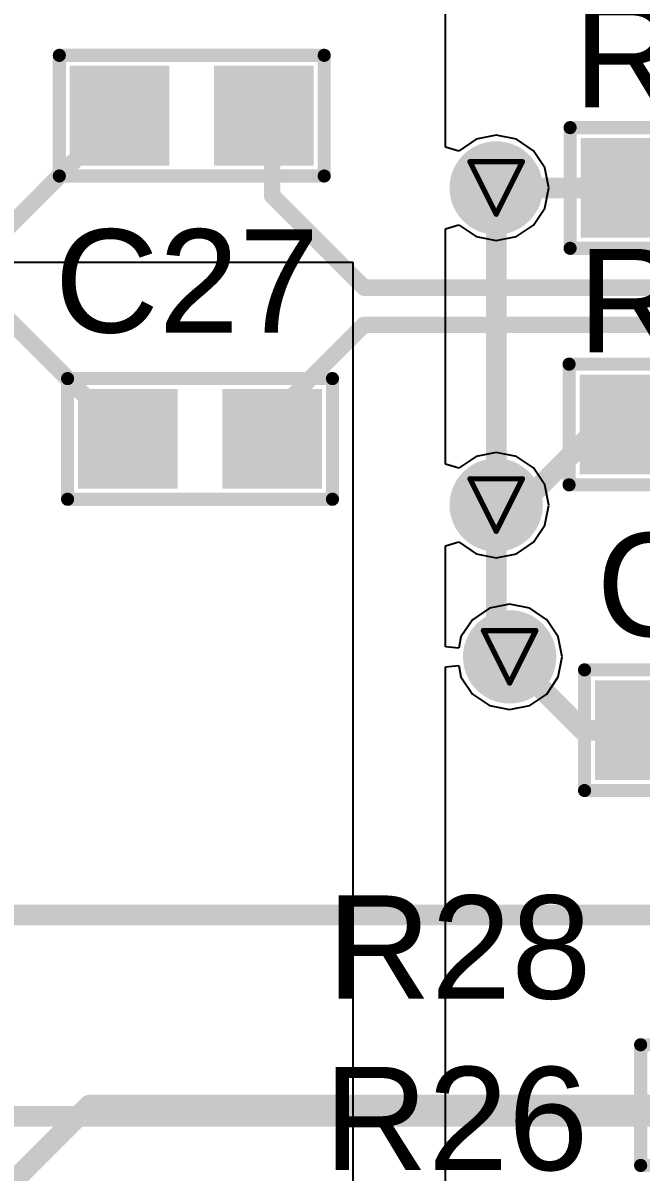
# Model space of a CAD drawing. Header units: inches. Extents: x -3 to 423, y -3 to 110.
# Drawn here: x 26.39 to 32.37, y 4.51 to 15.64 of the extents above; entities that cross this region are included whole.
import ezdxf

# ---------------------------------------------------------------- set-up
doc = ezdxf.new("R2010")
doc.units = ezdxf.units.IN
for name, color, linetype in [('Bottom Layer', 5, 'Continuous'), ('Bottom Solder', 6, 'Continuous'), ('Drill Drawing', 1, 'Continuous'), ('Mid Layer', 16, 'Continuous'), ('Mid Layer 2', 76, 'Continuous'), ('Top Layer', 1, 'Continuous'), ('Top Overlay', 2, 'Continuous'), ('Top Paste', 8, 'Continuous'), ('Top Solder', 216, 'Continuous'), ('Via Holes', 16, 'Continuous')]:
    doc.layers.add(name, color=color, linetype=linetype)
doc.styles.add('Arial', font='', dxfattribs={"height": 0.2})
doc.styles.get('Arial').set_extended_font_data('Arial')

# ---------------------------------------------------------------- blocks, each defined once
blk = doc.blocks.new('C_1608_93')
at = {"layer": 'Top Layer'}
for points in [[(-0.381, 0.381), (0.381, 0.381), (0.381, -0.381), (-0.381, -0.381)], [(1.016, 0.381), (1.778, 0.381), (1.778, -0.381), (1.016, -0.381)]]:
    blk.add_hatch(color=1, dxfattribs=at).paths.add_polyline_path(points)
at = {"layer": 'Top Paste'}
for points in [[(-0.381, 0.381), (0.381, 0.381), (0.381, -0.381), (-0.381, -0.381)], [(1.016, 0.381), (1.778, 0.381), (1.778, -0.381), (1.016, -0.381)]]:
    blk.add_hatch(color=8, dxfattribs=at).paths.add_polyline_path(points)
at = {"layer": 'Top Solder'}
for points in [[(-0.4826, 0.4826), (0.4826, 0.4826), (0.4826, -0.4826), (-0.4826, -0.4826)], [(0.9144, 0.4826), (1.8796, 0.4826), (1.8796, -0.4826), (0.9144, -0.4826)]]:
    blk.add_hatch(color=216, dxfattribs=at).paths.add_polyline_path(points)
at = {"layer": 'Top Overlay'}
for points in [[(-0.5842, -0.5842, 0.127, 0.127, 0), (-0.5842, 0.5842, 0.127, 0.127, 0)], [(-0.5842, 0.5842, 0.127, 0.127, 0), (1.9812, 0.5842, 0.127, 0.127, 0)], [(1.9812, -0.5842, 0.127, 0.127, 0), (1.9812, 0.5842, 0.127, 0.127, 0)], [(-0.5842, -0.5842, 0.127, 0.127, 0), (1.9812, -0.5842, 0.127, 0.127, 0)]]:
    blk.add_lwpolyline(points, format="xyseb", dxfattribs=at)
for points in [[(-0.61595, 0.5842, 0.0635, 0.0635, 1), (-0.55245, 0.5842, 0.0635, 0.0635, 1)], [(-0.61595, 0.5842, 0.0635, 0.0635, 1), (-0.55245, 0.5842, 0.0635, 0.0635, 1)], [(1.94945, 0.5842, 0.0635, 0.0635, 1), (2.01295, 0.5842, 0.0635, 0.0635, 1)], [(1.94945, 0.5842, 0.0635, 0.0635, 1), (2.01295, 0.5842, 0.0635, 0.0635, 1)], [(-0.61595, -0.5842, 0.0635, 0.0635, 1), (-0.55245, -0.5842, 0.0635, 0.0635, 1)], [(-0.61595, -0.5842, 0.0635, 0.0635, 1), (-0.55245, -0.5842, 0.0635, 0.0635, 1)], [(1.94945, -0.5842, 0.0635, 0.0635, 1), (2.01295, -0.5842, 0.0635, 0.0635, 1)], [(1.94945, -0.5842, 0.0635, 0.0635, 1), (2.01295, -0.5842, 0.0635, 0.0635, 1)]]:
    blk.add_lwpolyline(points, format="xyseb", close=True, dxfattribs=at)
blk = doc.blocks.new('C_1608_96')
at = {"layer": 'Top Layer'}
for points in [[(-0.381, 0.381), (0.381, 0.381), (0.381, -0.381), (-0.381, -0.381)], [(1.016, 0.381), (1.778, 0.381), (1.778, -0.381), (1.016, -0.381)]]:
    blk.add_hatch(color=1, dxfattribs=at).paths.add_polyline_path(points)
at = {"layer": 'Top Paste'}
for points in [[(-0.381, 0.381), (0.381, 0.381), (0.381, -0.381), (-0.381, -0.381)], [(1.016, 0.381), (1.778, 0.381), (1.778, -0.381), (1.016, -0.381)]]:
    blk.add_hatch(color=8, dxfattribs=at).paths.add_polyline_path(points)
at = {"layer": 'Top Solder'}
for points in [[(-0.4826, 0.4826), (0.4826, 0.4826), (0.4826, -0.4826), (-0.4826, -0.4826)], [(0.9144, 0.4826), (1.8796, 0.4826), (1.8796, -0.4826), (0.9144, -0.4826)]]:
    blk.add_hatch(color=216, dxfattribs=at).paths.add_polyline_path(points)
at = {"layer": 'Top Overlay'}
for points in [[(-0.5842, -0.5842, 0.127, 0.127, 0), (-0.5842, 0.5842, 0.127, 0.127, 0)], [(-0.5842, 0.5842, 0.127, 0.127, 0), (1.9812, 0.5842, 0.127, 0.127, 0)], [(1.9812, -0.5842, 0.127, 0.127, 0), (1.9812, 0.5842, 0.127, 0.127, 0)], [(-0.5842, -0.5842, 0.127, 0.127, 0), (1.9812, -0.5842, 0.127, 0.127, 0)]]:
    blk.add_lwpolyline(points, format="xyseb", dxfattribs=at)
for points in [[(-0.61595, 0.5842, 0.0635, 0.0635, 1), (-0.55245, 0.5842, 0.0635, 0.0635, 1)], [(-0.61595, 0.5842, 0.0635, 0.0635, 1), (-0.55245, 0.5842, 0.0635, 0.0635, 1)], [(1.94945, 0.5842, 0.0635, 0.0635, 1), (2.01295, 0.5842, 0.0635, 0.0635, 1)], [(1.94945, 0.5842, 0.0635, 0.0635, 1), (2.01295, 0.5842, 0.0635, 0.0635, 1)], [(-0.61595, -0.5842, 0.0635, 0.0635, 1), (-0.55245, -0.5842, 0.0635, 0.0635, 1)], [(-0.61595, -0.5842, 0.0635, 0.0635, 1), (-0.55245, -0.5842, 0.0635, 0.0635, 1)], [(1.94945, -0.5842, 0.0635, 0.0635, 1), (2.01295, -0.5842, 0.0635, 0.0635, 1)], [(1.94945, -0.5842, 0.0635, 0.0635, 1), (2.01295, -0.5842, 0.0635, 0.0635, 1)]]:
    blk.add_lwpolyline(points, format="xyseb", close=True, dxfattribs=at)
blk = doc.blocks.new('C_1608_97')
at = {"layer": 'Top Layer'}
for points in [[(-0.381, 0.381), (0.381, 0.381), (0.381, -0.381), (-0.381, -0.381)], [(1.016, 0.381), (1.778, 0.381), (1.778, -0.381), (1.016, -0.381)]]:
    blk.add_hatch(color=1, dxfattribs=at).paths.add_polyline_path(points)
at = {"layer": 'Top Paste'}
for points in [[(-0.381, 0.381), (0.381, 0.381), (0.381, -0.381), (-0.381, -0.381)], [(1.016, 0.381), (1.778, 0.381), (1.778, -0.381), (1.016, -0.381)]]:
    blk.add_hatch(color=8, dxfattribs=at).paths.add_polyline_path(points)
at = {"layer": 'Top Solder'}
for points in [[(-0.4826, 0.4826), (0.4826, 0.4826), (0.4826, -0.4826), (-0.4826, -0.4826)], [(0.9144, 0.4826), (1.8796, 0.4826), (1.8796, -0.4826), (0.9144, -0.4826)]]:
    blk.add_hatch(color=216, dxfattribs=at).paths.add_polyline_path(points)
at = {"layer": 'Top Overlay'}
for points in [[(-0.5842, 0.5842, 0.127, 0.127, 0), (-0.5842, -0.5842, 0.127, 0.127, 0)], [(1.9812, 0.5842, 0.127, 0.127, 0), (-0.5842, 0.5842, 0.127, 0.127, 0)], [(1.9812, 0.5842, 0.127, 0.127, 0), (1.9812, -0.5842, 0.127, 0.127, 0)], [(1.9812, -0.5842, 0.127, 0.127, 0), (-0.5842, -0.5842, 0.127, 0.127, 0)]]:
    blk.add_lwpolyline(points, format="xyseb", dxfattribs=at)
for points in [[(-0.61595, 0.5842, 0.0635, 0.0635, 1), (-0.55245, 0.5842, 0.0635, 0.0635, 1)], [(-0.61595, 0.5842, 0.0635, 0.0635, 1), (-0.55245, 0.5842, 0.0635, 0.0635, 1)], [(1.94945, 0.5842, 0.0635, 0.0635, 1), (2.01295, 0.5842, 0.0635, 0.0635, 1)], [(1.94945, 0.5842, 0.0635, 0.0635, 1), (2.01295, 0.5842, 0.0635, 0.0635, 1)], [(-0.61595, -0.5842, 0.0635, 0.0635, 1), (-0.55245, -0.5842, 0.0635, 0.0635, 1)], [(-0.61595, -0.5842, 0.0635, 0.0635, 1), (-0.55245, -0.5842, 0.0635, 0.0635, 1)], [(1.94945, -0.5842, 0.0635, 0.0635, 1), (2.01295, -0.5842, 0.0635, 0.0635, 1)], [(1.94945, -0.5842, 0.0635, 0.0635, 1), (2.01295, -0.5842, 0.0635, 0.0635, 1)]]:
    blk.add_lwpolyline(points, format="xyseb", close=True, dxfattribs=at)
blk = doc.blocks.new('R_1608_125')
at = {"layer": 'Top Layer'}
for points in [[(-0.381, 0.381), (0.381, 0.381), (0.381, -0.381), (-0.381, -0.381)], [(1.016, 0.381), (1.778, 0.381), (1.778, -0.381), (1.016, -0.381)]]:
    blk.add_hatch(color=1, dxfattribs=at).paths.add_polyline_path(points)
at = {"layer": 'Top Paste'}
for points in [[(-0.381, 0.381), (0.381, 0.381), (0.381, -0.381), (-0.381, -0.381)], [(1.016, 0.381), (1.778, 0.381), (1.778, -0.381), (1.016, -0.381)]]:
    blk.add_hatch(color=8, dxfattribs=at).paths.add_polyline_path(points)
at = {"layer": 'Top Solder'}
for points in [[(-0.4826, 0.4826), (0.4826, 0.4826), (0.4826, -0.4826), (-0.4826, -0.4826)], [(0.9144, 0.4826), (1.8796, 0.4826), (1.8796, -0.4826), (0.9144, -0.4826)]]:
    blk.add_hatch(color=216, dxfattribs=at).paths.add_polyline_path(points)
at = {"layer": 'Top Overlay'}
for points in [[(-0.5842, 0.5842, 0.127, 0.127, 0), (1.9812, 0.5842, 0.127, 0.127, 0)], [(-0.5842, -0.5842, 0.127, 0.127, 0), (-0.5842, 0.5842, 0.127, 0.127, 0)], [(1.9812, -0.5842, 0.127, 0.127, 0), (1.9812, 0.5842, 0.127, 0.127, 0)], [(-0.5842, -0.5842, 0.127, 0.127, 0), (1.9812, -0.5842, 0.127, 0.127, 0)]]:
    blk.add_lwpolyline(points, format="xyseb", dxfattribs=at)
for points in [[(-0.61595, 0.5842, 0.0635, 0.0635, 1), (-0.55245, 0.5842, 0.0635, 0.0635, 1)], [(-0.61595, 0.5842, 0.0635, 0.0635, 1), (-0.55245, 0.5842, 0.0635, 0.0635, 1)], [(1.94945, 0.5842, 0.0635, 0.0635, 1), (2.01295, 0.5842, 0.0635, 0.0635, 1)], [(1.94945, 0.5842, 0.0635, 0.0635, 1), (2.01295, 0.5842, 0.0635, 0.0635, 1)], [(-0.61595, -0.5842, 0.0635, 0.0635, 1), (-0.55245, -0.5842, 0.0635, 0.0635, 1)], [(-0.61595, -0.5842, 0.0635, 0.0635, 1), (-0.55245, -0.5842, 0.0635, 0.0635, 1)], [(1.94945, -0.5842, 0.0635, 0.0635, 1), (2.01295, -0.5842, 0.0635, 0.0635, 1)], [(1.94945, -0.5842, 0.0635, 0.0635, 1), (2.01295, -0.5842, 0.0635, 0.0635, 1)]]:
    blk.add_lwpolyline(points, format="xyseb", close=True, dxfattribs=at)
blk = doc.blocks.new('R_1608_126')
at = {"layer": 'Top Layer'}
for points in [[(-0.381, 0.381), (0.381, 0.381), (0.381, -0.381), (-0.381, -0.381)], [(1.016, 0.381), (1.778, 0.381), (1.778, -0.381), (1.016, -0.381)]]:
    blk.add_hatch(color=1, dxfattribs=at).paths.add_polyline_path(points)
at = {"layer": 'Top Paste'}
for points in [[(-0.381, 0.381), (0.381, 0.381), (0.381, -0.381), (-0.381, -0.381)], [(1.016, 0.381), (1.778, 0.381), (1.778, -0.381), (1.016, -0.381)]]:
    blk.add_hatch(color=8, dxfattribs=at).paths.add_polyline_path(points)
at = {"layer": 'Top Solder'}
for points in [[(-0.4826, 0.4826), (0.4826, 0.4826), (0.4826, -0.4826), (-0.4826, -0.4826)], [(0.9144, 0.4826), (1.8796, 0.4826), (1.8796, -0.4826), (0.9144, -0.4826)]]:
    blk.add_hatch(color=216, dxfattribs=at).paths.add_polyline_path(points)
at = {"layer": 'Top Overlay'}
for points in [[(-0.5842, 0.5842, 0.127, 0.127, 0), (1.9812, 0.5842, 0.127, 0.127, 0)], [(-0.5842, -0.5842, 0.127, 0.127, 0), (-0.5842, 0.5842, 0.127, 0.127, 0)], [(1.9812, -0.5842, 0.127, 0.127, 0), (1.9812, 0.5842, 0.127, 0.127, 0)], [(-0.5842, -0.5842, 0.127, 0.127, 0), (1.9812, -0.5842, 0.127, 0.127, 0)]]:
    blk.add_lwpolyline(points, format="xyseb", dxfattribs=at)
for points in [[(-0.61595, 0.5842, 0.0635, 0.0635, 1), (-0.55245, 0.5842, 0.0635, 0.0635, 1)], [(-0.61595, 0.5842, 0.0635, 0.0635, 1), (-0.55245, 0.5842, 0.0635, 0.0635, 1)], [(1.94945, 0.5842, 0.0635, 0.0635, 1), (2.01295, 0.5842, 0.0635, 0.0635, 1)], [(1.94945, 0.5842, 0.0635, 0.0635, 1), (2.01295, 0.5842, 0.0635, 0.0635, 1)], [(-0.61595, -0.5842, 0.0635, 0.0635, 1), (-0.55245, -0.5842, 0.0635, 0.0635, 1)], [(-0.61595, -0.5842, 0.0635, 0.0635, 1), (-0.55245, -0.5842, 0.0635, 0.0635, 1)], [(1.94945, -0.5842, 0.0635, 0.0635, 1), (2.01295, -0.5842, 0.0635, 0.0635, 1)], [(1.94945, -0.5842, 0.0635, 0.0635, 1), (2.01295, -0.5842, 0.0635, 0.0635, 1)]]:
    blk.add_lwpolyline(points, format="xyseb", close=True, dxfattribs=at)
blk = doc.blocks.new('R_1608_127')
at = {"layer": 'Top Layer'}
for points in [[(-0.381, 0.381), (0.381, 0.381), (0.381, -0.381), (-0.381, -0.381)], [(1.016, 0.381), (1.778, 0.381), (1.778, -0.381), (1.016, -0.381)]]:
    blk.add_hatch(color=1, dxfattribs=at).paths.add_polyline_path(points)
at = {"layer": 'Top Paste'}
for points in [[(-0.381, 0.381), (0.381, 0.381), (0.381, -0.381), (-0.381, -0.381)], [(1.016, 0.381), (1.778, 0.381), (1.778, -0.381), (1.016, -0.381)]]:
    blk.add_hatch(color=8, dxfattribs=at).paths.add_polyline_path(points)
at = {"layer": 'Top Solder'}
for points in [[(-0.4826, 0.4826), (0.4826, 0.4826), (0.4826, -0.4826), (-0.4826, -0.4826)], [(0.9144, 0.4826), (1.8796, 0.4826), (1.8796, -0.4826), (0.9144, -0.4826)]]:
    blk.add_hatch(color=216, dxfattribs=at).paths.add_polyline_path(points)
at = {"layer": 'Top Overlay'}
for points in [[(-0.5842, 0.5842, 0.127, 0.127, 0), (1.9812, 0.5842, 0.127, 0.127, 0)], [(-0.5842, -0.5842, 0.127, 0.127, 0), (-0.5842, 0.5842, 0.127, 0.127, 0)], [(1.9812, -0.5842, 0.127, 0.127, 0), (1.9812, 0.5842, 0.127, 0.127, 0)], [(-0.5842, -0.5842, 0.127, 0.127, 0), (1.9812, -0.5842, 0.127, 0.127, 0)]]:
    blk.add_lwpolyline(points, format="xyseb", dxfattribs=at)
for points in [[(-0.61595, 0.5842, 0.0635, 0.0635, 1), (-0.55245, 0.5842, 0.0635, 0.0635, 1)], [(-0.61595, 0.5842, 0.0635, 0.0635, 1), (-0.55245, 0.5842, 0.0635, 0.0635, 1)], [(1.94945, 0.5842, 0.0635, 0.0635, 1), (2.01295, 0.5842, 0.0635, 0.0635, 1)], [(1.94945, 0.5842, 0.0635, 0.0635, 1), (2.01295, 0.5842, 0.0635, 0.0635, 1)], [(-0.61595, -0.5842, 0.0635, 0.0635, 1), (-0.55245, -0.5842, 0.0635, 0.0635, 1)], [(-0.61595, -0.5842, 0.0635, 0.0635, 1), (-0.55245, -0.5842, 0.0635, 0.0635, 1)], [(1.94945, -0.5842, 0.0635, 0.0635, 1), (2.01295, -0.5842, 0.0635, 0.0635, 1)], [(1.94945, -0.5842, 0.0635, 0.0635, 1), (2.01295, -0.5842, 0.0635, 0.0635, 1)]]:
    blk.add_lwpolyline(points, format="xyseb", close=True, dxfattribs=at)

msp = doc.modelspace()

# ---------------------------------------------------------------- hatches: boundary and pattern name
at = {"layer": 'Bottom Layer'}
h = msp.add_hatch(color=5, dxfattribs=at)
edge = h.paths.add_edge_path()
edge.add_arc((30.97, 14.04), 0.35, 0, 360)
h = msp.add_hatch(color=5, dxfattribs=at)
edge = h.paths.add_edge_path()
edge.add_arc((30.97, 10.97), 0.35, 0, 360)
h = msp.add_hatch(color=5, dxfattribs=at)
edge = h.paths.add_edge_path()
edge.add_arc((31.1, 9.5), 0.35, 0, 360)
at = {"layer": 'Bottom Solder'}
h = msp.add_hatch(color=6, dxfattribs=at)
edge = h.paths.add_edge_path()
edge.add_arc((30.97, 14.04), 0.452, 0, 360)
h = msp.add_hatch(color=6, dxfattribs=at)
edge = h.paths.add_edge_path()
edge.add_arc((30.97, 10.97), 0.452, 0, 360)
h = msp.add_hatch(color=6, dxfattribs=at)
edge = h.paths.add_edge_path()
edge.add_arc((31.1, 9.5), 0.452, 0, 360)
at = {"layer": 'Mid Layer'}
h = msp.add_hatch(color=16, dxfattribs=at)
edge = h.paths.add_edge_path()
edge.add_arc((30.97, 14.04), 0.35, 0, 360)
h = msp.add_hatch(color=16, dxfattribs=at)
edge = h.paths.add_edge_path()
edge.add_arc((30.97, 10.97), 0.35, 0, 360)
h = msp.add_hatch(color=16, dxfattribs=at)
edge = h.paths.add_edge_path()
edge.add_arc((31.1, 9.5), 0.35, 0, 360)
at = {"layer": 'Mid Layer 2'}
h = msp.add_hatch(color=76, dxfattribs=at)
edge = h.paths.add_edge_path()
edge.add_arc((30.97, 14.04), 0.35, 0, 360)
h = msp.add_hatch(color=76, dxfattribs=at)
edge = h.paths.add_edge_path()
edge.add_arc((30.97, 10.97), 0.35, 0, 360)
h = msp.add_hatch(color=76, dxfattribs=at)
edge = h.paths.add_edge_path()
edge.add_arc((31.1, 9.5), 0.35, 0, 360)
at = {"layer": 'Top Layer'}
h = msp.add_hatch(color=1, dxfattribs=at)
edge = h.paths.add_edge_path()
edge.add_arc((30.97, 14.04), 0.35, 0, 360)
h = msp.add_hatch(color=1, dxfattribs=at)
edge = h.paths.add_edge_path()
edge.add_arc((30.97, 10.97), 0.35, 0, 360)
h = msp.add_hatch(color=1, dxfattribs=at)
edge = h.paths.add_edge_path()
edge.add_arc((31.1, 9.5), 0.35, 0, 360)
at = {"layer": 'Top Solder'}
h = msp.add_hatch(color=216, dxfattribs=at)
edge = h.paths.add_edge_path()
edge.add_arc((30.97, 14.04), 0.452, 0, 360)
h = msp.add_hatch(color=216, dxfattribs=at)
edge = h.paths.add_edge_path()
edge.add_arc((30.97, 10.97), 0.452, 0, 360)
h = msp.add_hatch(color=216, dxfattribs=at)
edge = h.paths.add_edge_path()
edge.add_arc((31.1, 9.5), 0.452, 0, 360)
at = {"layer": 'Via Holes'}
h = msp.add_hatch(color=7, dxfattribs=at)
edge = h.paths.add_edge_path()
edge.add_arc((30.97, 14.04), 0.25, 0, 360)
h = msp.add_hatch(color=7, dxfattribs=at)
edge = h.paths.add_edge_path()
edge.add_arc((30.97, 10.97), 0.25, 0, 360)
h = msp.add_hatch(color=7, dxfattribs=at)
edge = h.paths.add_edge_path()
edge.add_arc((31.1, 9.5), 0.25, 0, 360)

# ---------------------------------------------------------------- linework, layer by layer
at = {"layer": 'Bottom Layer'}
for points in [[(30.97, 10.97, 0.2, 0.2, 0), (30.97, 14.04, 0.2, 0.2, 0)], [(30.97, 9.63, 0.2, 0.2, 0), (30.97, 10.97, 0.2, 0.2, 0)], [(30.97, 9.63, 0.2, 0.2, 0), (31.09, 9.51, 0.2, 0.2, 0)], [(18.97, 5.05, 0.2, 0.2, 0), (33.07, 5.05, 0.2, 0.2, 0)]]:
    msp.add_lwpolyline(points, format="xyseb", dxfattribs=at)
for points in [[(30.92, 14.04, 0.1, 0.1, 1), (31.02, 14.04, 0.1, 0.1, 1)], [(30.92, 10.97, 0.1, 0.1, 1), (31.02, 10.97, 0.1, 0.1, 1)], [(30.92, 10.97, 0.1, 0.1, 1), (31.02, 10.97, 0.1, 0.1, 1)], [(30.92, 9.63, 0.1, 0.1, 1), (31.02, 9.63, 0.1, 0.1, 1)], [(30.92, 9.63, 0.1, 0.1, 1), (31.02, 9.63, 0.1, 0.1, 1)], [(31.04, 9.51, 0.1, 0.1, 1), (31.14, 9.51, 0.1, 0.1, 1)]]:
    msp.add_lwpolyline(points, format="xyseb", close=True, dxfattribs=at)
at = {"layer": 'Drill Drawing'}
for points in [[(30.716, 14.294, 0.0508, 0.0508, 0), (31.224, 14.294, 0.0508, 0.0508, 0)], [(30.716, 14.294, 0.0508, 0.0508, 0), (30.97, 13.786, 0.0508, 0.0508, 0)], [(30.97, 13.786, 0.0508, 0.0508, 0), (31.224, 14.294, 0.0508, 0.0508, 0)], [(30.716, 11.224, 0.0508, 0.0508, 0), (31.224, 11.224, 0.0508, 0.0508, 0)], [(30.716, 11.224, 0.0508, 0.0508, 0), (30.97, 10.716, 0.0508, 0.0508, 0)], [(30.97, 10.716, 0.0508, 0.0508, 0), (31.224, 11.224, 0.0508, 0.0508, 0)], [(30.846, 9.754, 0.0508, 0.0508, 0), (31.354, 9.754, 0.0508, 0.0508, 0)], [(30.846, 9.754, 0.0508, 0.0508, 0), (31.1, 9.246, 0.0508, 0.0508, 0)], [(31.1, 9.246, 0.0508, 0.0508, 0), (31.354, 9.754, 0.0508, 0.0508, 0)]]:
    msp.add_lwpolyline(points, format="xyseb", dxfattribs=at)
for points in [[(30.703, 14.294, 0.0254, 0.0254, 1), (30.729, 14.294, 0.0254, 0.0254, 1)], [(30.703, 14.294, 0.0254, 0.0254, 1), (30.729, 14.294, 0.0254, 0.0254, 1)], [(31.211, 14.294, 0.0254, 0.0254, 1), (31.237, 14.294, 0.0254, 0.0254, 1)], [(31.211, 14.294, 0.0254, 0.0254, 1), (31.237, 14.294, 0.0254, 0.0254, 1)], [(30.957, 13.786, 0.0254, 0.0254, 1), (30.983, 13.786, 0.0254, 0.0254, 1)], [(30.957, 13.786, 0.0254, 0.0254, 1), (30.983, 13.786, 0.0254, 0.0254, 1)], [(30.703, 11.224, 0.0254, 0.0254, 1), (30.729, 11.224, 0.0254, 0.0254, 1)], [(30.703, 11.224, 0.0254, 0.0254, 1), (30.729, 11.224, 0.0254, 0.0254, 1)], [(31.211, 11.224, 0.0254, 0.0254, 1), (31.237, 11.224, 0.0254, 0.0254, 1)], [(31.211, 11.224, 0.0254, 0.0254, 1), (31.237, 11.224, 0.0254, 0.0254, 1)], [(30.957, 10.716, 0.0254, 0.0254, 1), (30.983, 10.716, 0.0254, 0.0254, 1)], [(30.957, 10.716, 0.0254, 0.0254, 1), (30.983, 10.716, 0.0254, 0.0254, 1)], [(30.833, 9.754, 0.0254, 0.0254, 1), (30.859, 9.754, 0.0254, 0.0254, 1)], [(30.833, 9.754, 0.0254, 0.0254, 1), (30.859, 9.754, 0.0254, 0.0254, 1)], [(31.341, 9.754, 0.0254, 0.0254, 1), (31.367, 9.754, 0.0254, 0.0254, 1)], [(31.341, 9.754, 0.0254, 0.0254, 1), (31.367, 9.754, 0.0254, 0.0254, 1)], [(31.087, 9.246, 0.0254, 0.0254, 1), (31.113, 9.246, 0.0254, 0.0254, 1)], [(31.087, 9.246, 0.0254, 0.0254, 1), (31.113, 9.246, 0.0254, 0.0254, 1)]]:
    msp.add_lwpolyline(points, format="xyseb", close=True, dxfattribs=at)
at = {"layer": 'Mid Layer'}
for p, q in [((5.64, 13.32), (29.58, 13.32)), ((29.58, 13.32), (29.58, 0.93))]:
    msp.add_line(p, q, dxfattribs=at)
at = {"layer": 'Mid Layer 2'}
for p, q in [((30.48, 14.435), (30.48, 19.38)), ((30.775, 14.511), (30.61, 14.4)), ((30.97, 14.55), (30.775, 14.511)), ((31.165, 14.511), (30.97, 14.55)), ((31.33, 14.4), (31.165, 14.511)), ((30.607, 14.397), (30.48, 14.435)), ((30.61, 14.4), (30.607, 14.397)), ((31.441, 14.235), (31.33, 14.4)), ((31.48, 14.04), (31.441, 14.235)), ((31.441, 13.845), (31.48, 14.04)), ((31.33, 13.68), (31.441, 13.845)), ((30.48, 13.645), (30.607, 13.683)), ((30.48, 11.365), (30.48, 13.645)), ((30.607, 13.683), (30.61, 13.68)), ((30.61, 13.68), (30.775, 13.569)), ((31.165, 13.569), (31.33, 13.68)), ((30.775, 13.569), (30.97, 13.53)), ((30.97, 13.53), (31.165, 13.569)), ((30.97, 11.48), (30.775, 11.441)), ((31.165, 11.441), (30.97, 11.48)), ((30.607, 11.327), (30.48, 11.365)), ((30.775, 11.441), (30.61, 11.33)), ((31.33, 11.33), (31.165, 11.441)), ((30.61, 11.33), (30.607, 11.327)), ((31.441, 11.165), (31.33, 11.33)), ((31.48, 10.97), (31.441, 11.165)), ((31.441, 10.775), (31.48, 10.97)), ((31.33, 10.61), (31.441, 10.775)), ((30.48, 10.575), (30.607, 10.613)), ((30.48, 9.597), (30.48, 10.575)), ((30.607, 10.613), (30.61, 10.61)), ((30.61, 10.61), (30.775, 10.499)), ((31.165, 10.499), (31.33, 10.61)), ((30.775, 10.499), (30.97, 10.46)), ((30.97, 10.46), (31.165, 10.499)), ((30.905, 9.971), (30.74, 9.86)), ((31.1, 10.01), (30.905, 9.971)), ((31.295, 9.971), (31.1, 10.01)), ((31.46, 9.86), (31.295, 9.971)), ((30.74, 9.86), (30.629, 9.695)), ((31.571, 9.695), (31.46, 9.86)), ((30.629, 9.695), (30.607, 9.584)), ((31.61, 9.5), (31.571, 9.695)), ((30.607, 9.584), (30.48, 9.597)), ((31.571, 9.305), (31.61, 9.5)), ((30.48, 9.403), (30.607, 9.416)), ((30.48, 0.88), (30.48, 9.403)), ((30.607, 9.416), (30.629, 9.305)), ((30.629, 9.305), (30.74, 9.14)), ((31.46, 9.14), (31.571, 9.305)), ((30.74, 9.14), (30.905, 9.029)), ((31.295, 9.029), (31.46, 9.14)), ((30.905, 9.029), (31.1, 8.99)), ((31.1, 8.99), (31.295, 9.029))]:
    msp.add_line(p, q, dxfattribs=at)
msp.add_lwpolyline([(31.09, 9.51, 0.2, 0.2, 0), (31.1, 9.5, 0.2, 0.2, 0)], format="xyseb", dxfattribs=at)
for points in [[(31.04, 9.51, 0.1, 0.1, 1), (31.14, 9.51, 0.1, 0.1, 1)], [(31.05, 9.5, 0.1, 0.1, 1), (31.15, 9.5, 0.1, 0.1, 1)]]:
    msp.add_lwpolyline(points, format="xyseb", close=True, dxfattribs=at)
at = {"layer": 'Top Layer'}
for points in [[(25.938, 13.355, 0.16, 0.16, 0), (27.323, 14.74, 0.16, 0.16, 0)], [(28.72, 14.74, 0.16, 0.16, 0), (28.8, 14.66, 0.16, 0.16, 0)], [(28.8, 13.965, 0.16, 0.16, 0), (28.8, 14.66, 0.16, 0.16, 0)], [(30.97, 14.04, 0.2, 0.2, 0), (32.27, 14.04, 0.2, 0.2, 0)], [(32.26, 14.03, 0.2, 0.2, 0), (32.27, 14.04, 0.2, 0.2, 0)], [(28.8, 13.965, 0.16, 0.16, 0), (29.69, 13.075, 0.16, 0.16, 0)], [(29.69, 13.075, 0.16, 0.16, 0), (32.702, 13.075, 0.16, 0.16, 0)], [(26.018, 12.995, 0.16, 0.16, 0), (27.403, 11.61, 0.16, 0.16, 0)], [(28.88, 11.905, 0.16, 0.16, 0), (29.69, 12.715, 0.16, 0.16, 0)], [(29.69, 12.715, 0.16, 0.16, 0), (32.692, 12.715, 0.16, 0.16, 0)], [(28.88, 11.69, 0.16, 0.16, 0), (28.88, 11.905, 0.16, 0.16, 0)], [(31.21, 10.97, 0.2, 0.2, 0), (31.99, 11.75, 0.2, 0.2, 0)], [(31.99, 11.75, 0.2, 0.2, 0), (32.26, 11.75, 0.2, 0.2, 0)], [(28.8, 11.61, 0.16, 0.16, 0), (28.88, 11.69, 0.16, 0.16, 0)], [(30.97, 10.97, 0.2, 0.2, 0), (31.21, 10.97, 0.2, 0.2, 0)], [(31.1, 9.5, 0.2, 0.2, 0), (31.11, 9.51, 0.2, 0.2, 0)], [(31.1, 9.5, 0.2, 0.2, 0), (31.81, 8.79, 0.2, 0.2, 0)], [(31.81, 8.79, 0.2, 0.2, 0), (32.41, 8.79, 0.2, 0.2, 0)], [(24.98, 7, 0.2, 0.2, 0), (33.023, 7, 0.2, 0.2, 0)], [(24.21, 2.34, 0.2, 0.2, 0), (27.03, 5.16, 0.2, 0.2, 0)], [(27.03, 5.16, 0.2, 0.2, 0), (32.953, 5.16, 0.2, 0.2, 0)]]:
    msp.add_lwpolyline(points, format="xyseb", dxfattribs=at)
for points in [[(27.283, 14.74, 0.08, 0.08, 1), (27.363, 14.74, 0.08, 0.08, 1)], [(28.68, 14.74, 0.08, 0.08, 1), (28.76, 14.74, 0.08, 0.08, 1)], [(28.76, 14.66, 0.08, 0.08, 1), (28.84, 14.66, 0.08, 0.08, 1)], [(28.76, 14.66, 0.08, 0.08, 1), (28.84, 14.66, 0.08, 0.08, 1)], [(30.92, 14.04, 0.1, 0.1, 1), (31.02, 14.04, 0.1, 0.1, 1)], [(32.21, 14.03, 0.1, 0.1, 1), (32.31, 14.03, 0.1, 0.1, 1)], [(32.22, 14.04, 0.1, 0.1, 1), (32.32, 14.04, 0.1, 0.1, 1)], [(32.22, 14.04, 0.1, 0.1, 1), (32.32, 14.04, 0.1, 0.1, 1)], [(28.76, 13.965, 0.08, 0.08, 1), (28.84, 13.965, 0.08, 0.08, 1)], [(28.76, 13.965, 0.08, 0.08, 1), (28.84, 13.965, 0.08, 0.08, 1)], [(29.65, 13.075, 0.08, 0.08, 1), (29.73, 13.075, 0.08, 0.08, 1)], [(29.65, 13.075, 0.08, 0.08, 1), (29.73, 13.075, 0.08, 0.08, 1)], [(29.65, 12.715, 0.08, 0.08, 1), (29.73, 12.715, 0.08, 0.08, 1)], [(29.65, 12.715, 0.08, 0.08, 1), (29.73, 12.715, 0.08, 0.08, 1)], [(28.84, 11.905, 0.08, 0.08, 1), (28.92, 11.905, 0.08, 0.08, 1)], [(28.84, 11.905, 0.08, 0.08, 1), (28.92, 11.905, 0.08, 0.08, 1)], [(31.94, 11.75, 0.1, 0.1, 1), (32.04, 11.75, 0.1, 0.1, 1)], [(31.94, 11.75, 0.1, 0.1, 1), (32.04, 11.75, 0.1, 0.1, 1)], [(32.21, 11.75, 0.1, 0.1, 1), (32.31, 11.75, 0.1, 0.1, 1)], [(27.363, 11.61, 0.08, 0.08, 1), (27.443, 11.61, 0.08, 0.08, 1)], [(28.76, 11.61, 0.08, 0.08, 1), (28.84, 11.61, 0.08, 0.08, 1)], [(28.84, 11.69, 0.08, 0.08, 1), (28.92, 11.69, 0.08, 0.08, 1)], [(28.84, 11.69, 0.08, 0.08, 1), (28.92, 11.69, 0.08, 0.08, 1)], [(30.92, 10.97, 0.1, 0.1, 1), (31.02, 10.97, 0.1, 0.1, 1)], [(31.16, 10.97, 0.1, 0.1, 1), (31.26, 10.97, 0.1, 0.1, 1)], [(31.16, 10.97, 0.1, 0.1, 1), (31.26, 10.97, 0.1, 0.1, 1)], [(31.05, 9.5, 0.1, 0.1, 1), (31.15, 9.5, 0.1, 0.1, 1)], [(31.05, 9.5, 0.1, 0.1, 1), (31.15, 9.5, 0.1, 0.1, 1)], [(31.06, 9.51, 0.1, 0.1, 1), (31.16, 9.51, 0.1, 0.1, 1)], [(31.76, 8.79, 0.1, 0.1, 1), (31.86, 8.79, 0.1, 0.1, 1)], [(31.76, 8.79, 0.1, 0.1, 1), (31.86, 8.79, 0.1, 0.1, 1)], [(32.36, 8.79, 0.1, 0.1, 1), (32.46, 8.79, 0.1, 0.1, 1)], [(26.98, 5.16, 0.1, 0.1, 1), (27.08, 5.16, 0.1, 0.1, 1)], [(26.98, 5.16, 0.1, 0.1, 1), (27.08, 5.16, 0.1, 0.1, 1)]]:
    msp.add_lwpolyline(points, format="xyseb", close=True, dxfattribs=at)

# ---------------------------------------------------------------- block references
for name, p in [('C_1608_96', (27.323, 14.74)), ('R_1608_126', (32.27, 14.04)), ('R_1608_125', (32.26, 11.75)), ('C_1608_93', (27.403, 11.61)), ('R_1608_127', (32.953, 5.16))]:
    msp.add_blockref(name, p)
at = {"rotation": 180}
msp.add_blockref('C_1608_97', (33.807, 8.79), dxfattribs=at)

# ---------------------------------------------------------------- texts
at = {"layer": 'Top Overlay', "style": 'Arial'}
for s, p in [('R25', (31.72, 14.82)), ('C27', (26.693, 12.64)), ('R24', (31.76, 12.45)), ('C31', (31.94, 9.7)), ('R28', (29.33, 6.19)), ('R26', (29.3, 4.53))]:
    msp.add_text(s, height=1, dxfattribs=at).set_placement(p)

doc.saveas('drawing.dxf')
